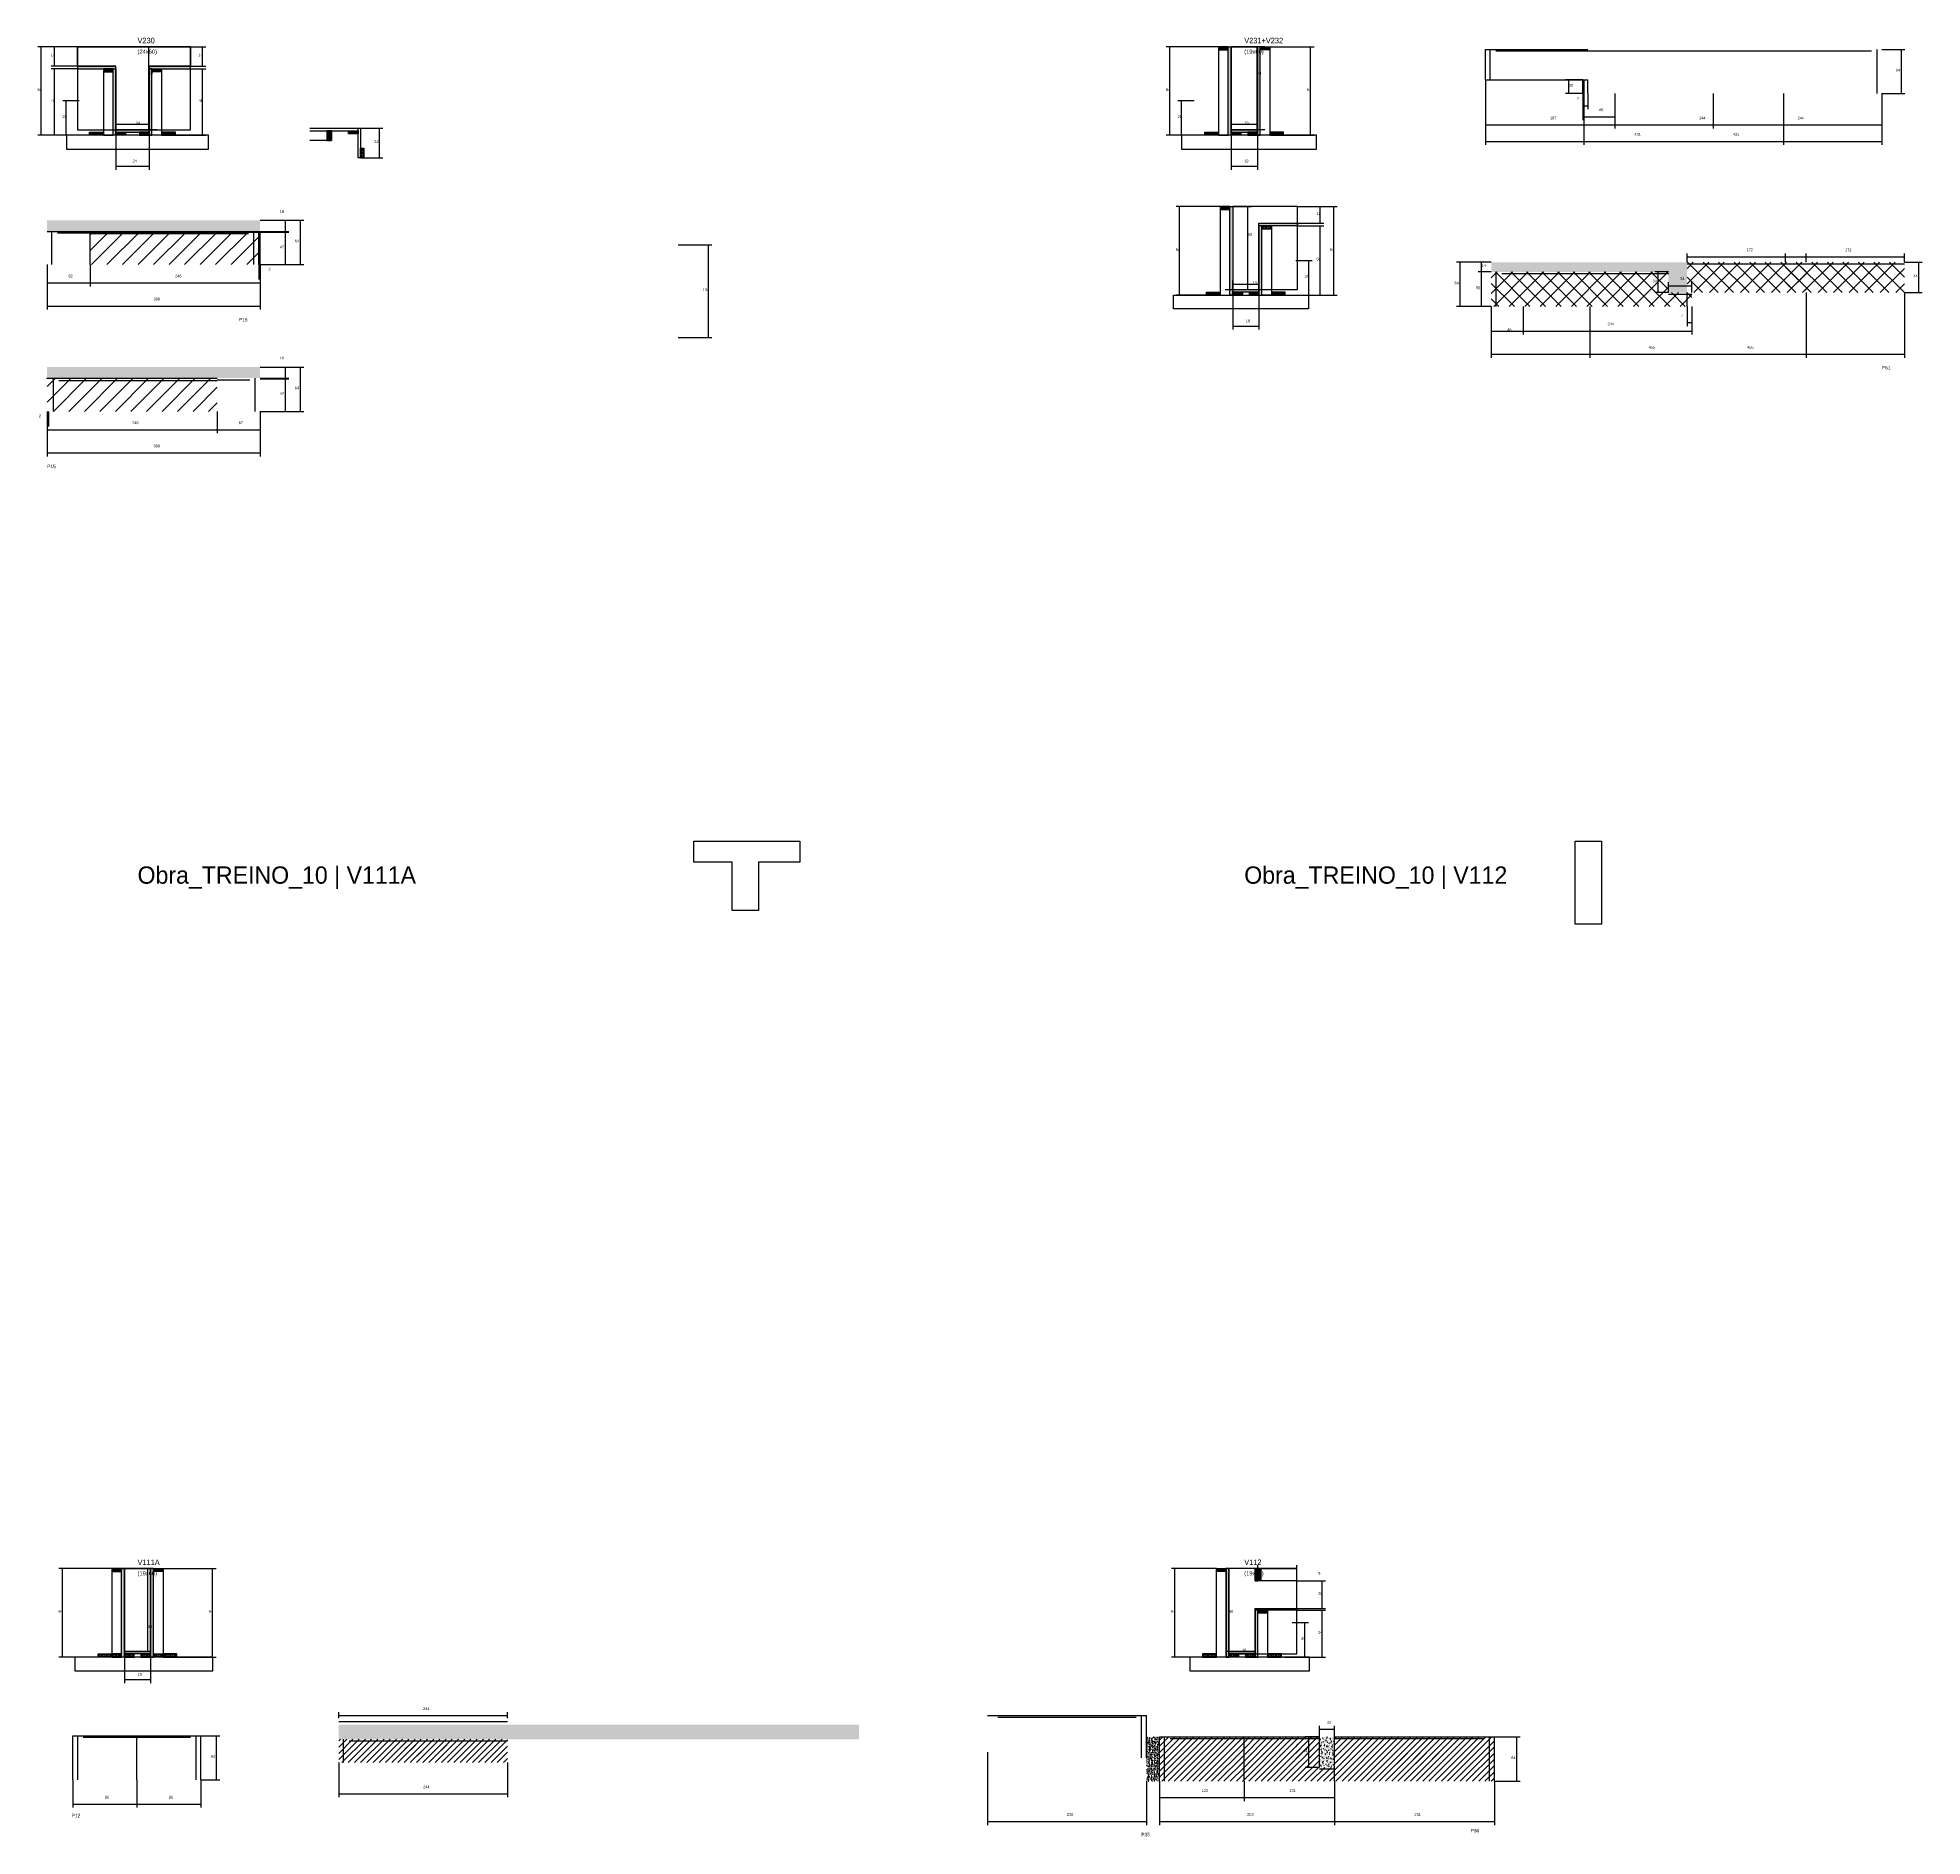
# Model space of a CAD drawing. Header units: metres. Extents: x -65046 to 21926, y -45195 to 1016.
# Drawn here: x -144 to 2580, y -20187 to -17587 of the extents above; entities that cross this region are included whole.
import ezdxf

# ---------------------------------------------------------------- set-up
doc = ezdxf.new("R2010")
doc.units = ezdxf.units.M
for name, color, linetype in [('CONCRETO', 251, 'Continuous'), ('COTA', 241, 'Continuous'), ('Hachura', 253, 'Continuous'), ('LABEL_ID', 3, 'Continuous'), ('Madeira', 126, 'Continuous'), ('NOMENCLATURA', 7, 'Continuous'), ('Painéis', 200, 'Continuous'), ('REAPROVEITAMENTO', 251, 'Continuous'), ('SARR_2.2x7', 40, 'Continuous'), ('SARR_EDITAR', 141, 'Continuous'), ('Texto Seção', 7, 'Continuous')]:
    doc.layers.add(name, color=color, linetype=linetype)

msp = doc.modelspace()

# ---------------------------------------------------------------- hatches: boundary and pattern name
at = {"layer": 'COTA'}
h = msp.add_hatch(dxfattribs=at)
h.set_pattern_fill('AR-CONC', scale=0.03)
h.paths.add_polyline_path([(177.3, -17850.9), (177.3, -17866.9), (177.3, -17866.9), (-130.7, -17866.9), (-130.7, -17866.9), (-130.7, -17850.9), (-130.7, -17850.9), (177.3, -17850.9)])
h = msp.add_hatch(dxfattribs=at)
h.set_pattern_fill('AR-CONC', scale=0.03)
h.paths.add_polyline_path([(2240.2, -17911.5), (1957.2, -17911.5), (1957.2, -17925.5), (2213.2, -17925.5), (2213.2, -17955.5), (2240.2, -17955.5)])
h = msp.add_hatch(dxfattribs=at)
h.set_pattern_fill('AR-CONC', scale=0.03)
h.paths.add_polyline_path([(-130.7, -18063.1), (-130.7, -18079.1), (-130.7, -18079.1), (177.3, -18079.1), (177.3, -18079.1), (177.3, -18063.1), (177.3, -18063.1), (-130.7, -18063.1)])
h = msp.add_hatch(dxfattribs=at)
h.set_pattern_fill('AR-CONC', scale=0.03)
h.paths.add_polyline_path([(1043, -20025.6), (291, -20025.6), (291, -20046.8), (1043, -20046.8)])
h = msp.add_hatch(dxfattribs=at)
h.set_pattern_fill('AR-CONC', scale=0.03)
h.paths.add_polyline_path([(1477.7, -20043.6), (1458.7, -20043.6), (1458.7, -20107.6), (1477.7, -20107.6)])
h = msp.add_hatch(dxfattribs=at)
h.set_pattern_fill('AR-CONC', scale=0.03)
h.paths.add_polyline_path([(1730.7, -20043.6), (1708.7, -20043.6), (1708.7, -20087.6), (1730.7, -20087.6)])
at = {"layer": 'Hachura'}
h = msp.add_hatch(dxfattribs=at)
h.set_pattern_fill('ANSI31', scale=0.5)
h.paths.add_polyline_path([(1577, -17604.4), (1577, -17600), (1577, -17600), (1563, -17600), (1563, -17600), (1563, -17604.4), (1563, -17604.4), (1577, -17604.4)])
h = msp.add_hatch(color=8, dxfattribs=at)
h.dxf.hatch_style = 1
h.paths.add_polyline_path([(1577, -17600), (1581, -17600), (1581, -17600), (1581, -17728), (1581, -17728), (1577, -17728), (1577, -17728), (1577, -17600)])
h = msp.add_hatch(color=8, dxfattribs=at)
h.dxf.hatch_style = 1
h.paths.add_polyline_path([(1623, -17600), (1619, -17600), (1619, -17600), (1619, -17728), (1619, -17728), (1623, -17728), (1623, -17728), (1623, -17600)])
h = msp.add_hatch(dxfattribs=at)
h.set_pattern_fill('ANSI31', scale=0.5)
h.paths.add_polyline_path([(1623, -17604.4), (1623, -17600), (1623, -17600), (1637, -17600), (1637, -17600), (1637, -17604.4), (1637, -17604.4), (1623, -17604.4)])
h = msp.add_hatch(color=8, dxfattribs=at)
h.dxf.hatch_style = 1
h.paths.add_polyline_path([(-31.2, -17632), (-31.2, -17628), (-31.2, -17628), (-86.8, -17628), (-86.8, -17628), (-86.8, -17632), (-86.8, -17632), (-31.2, -17632)])
h = msp.add_hatch(color=8, dxfattribs=at)
h.dxf.hatch_style = 1
h.paths.add_polyline_path([(-35.2, -17628), (-31.2, -17628), (-31.2, -17628), (-31.2, -17728), (-31.2, -17728), (-35.2, -17728), (-35.2, -17728), (-35.2, -17628)])
h = msp.add_hatch(color=8, dxfattribs=at)
h.dxf.hatch_style = 1
h.paths.add_polyline_path([(20.8, -17628), (16.8, -17628), (16.8, -17628), (16.8, -17728), (16.8, -17728), (20.8, -17728), (20.8, -17728), (20.8, -17628)])
h = msp.add_hatch(color=8, dxfattribs=at)
h.dxf.hatch_style = 1
h.paths.add_polyline_path([(76.8, -17632), (76.8, -17628), (76.8, -17628), (16.8, -17628), (16.8, -17628), (16.8, -17632), (16.8, -17632), (76.8, -17632)])
h = msp.add_hatch(dxfattribs=at)
h.set_pattern_fill('ANSI31', scale=0.5)
h.paths.add_polyline_path([(-35.2, -17636.4), (-35.2, -17632), (-35.2, -17632), (-49.2, -17632), (-49.2, -17632), (-49.2, -17636.4), (-49.2, -17636.4), (-35.2, -17636.4)])
h = msp.add_hatch(dxfattribs=at)
h.set_pattern_fill('ANSI31', scale=0.5)
h.paths.add_polyline_path([(20.8, -17636.4), (20.8, -17632), (20.8, -17632), (34.8, -17632), (34.8, -17632), (34.8, -17636.4), (34.8, -17636.4), (20.8, -17636.4)])
h = msp.add_hatch(dxfattribs=at)
h.set_pattern_fill('ANSI31', scale=0.5)
h.paths.add_polyline_path([(-69.2, -17728), (-69.2, -17723.6), (-69.2, -17723.6), (-49.2, -17723.6), (-49.2, -17723.6), (-49.2, -17728), (-49.2, -17728), (-69.2, -17728)])
h = msp.add_hatch(color=8, dxfattribs=at)
h.dxf.hatch_style = 1
h.paths.add_polyline_path([(16.8, -17723.6), (16.8, -17720), (16.8, -17720), (-31.2, -17720), (-31.2, -17720), (-31.2, -17723.6), (-31.2, -17723.6), (16.8, -17723.6)])
h = msp.add_hatch(dxfattribs=at)
h.set_pattern_fill('ANSI31', scale=0.5)
h.paths.add_polyline_path([(-31.2, -17728), (-31.2, -17723.6), (-31.2, -17723.6), (-17.2, -17723.6), (-17.2, -17723.6), (-17.2, -17728), (-17.2, -17728), (-31.2, -17728)])
h = msp.add_hatch(dxfattribs=at)
h.set_pattern_fill('ANSI31', scale=0.5)
h.paths.add_polyline_path([(16.8, -17728), (16.8, -17723.6), (16.8, -17723.6), (2.8, -17723.6), (2.8, -17723.6), (2.8, -17728), (2.8, -17728), (16.8, -17728)])
h = msp.add_hatch(dxfattribs=at)
h.set_pattern_fill('ANSI31', scale=0.5)
h.paths.add_polyline_path([(54.8, -17728), (54.8, -17723.6), (54.8, -17723.6), (34.8, -17723.6), (34.8, -17723.6), (34.8, -17728), (34.8, -17728), (54.8, -17728)])
h = msp.add_hatch(dxfattribs=at)
h.set_pattern_fill('ANSI31', scale=0.5)
h.paths.add_polyline_path([(280.6, -17721.3), (273.6, -17721.3), (273.6, -17735.3), (280.6, -17735.3)])
h = msp.add_hatch(dxfattribs=at)
h.set_pattern_fill('ANSI31', scale=0.5)
h.paths.add_polyline_path([(305, -17721.3), (305, -17725.7), (305, -17725.7), (319, -17725.7), (319, -17725.7), (319, -17721.3), (319, -17721.3), (305, -17721.3)])
h = msp.add_hatch(dxfattribs=at)
h.set_pattern_fill('ANSI31', scale=0.5)
h.paths.add_polyline_path([(1543, -17728), (1543, -17723.6), (1543, -17723.6), (1563, -17723.6), (1563, -17723.6), (1563, -17728), (1563, -17728), (1543, -17728)])
h = msp.add_hatch(color=8, dxfattribs=at)
h.dxf.hatch_style = 1
h.paths.add_polyline_path([(1619, -17723.6), (1619, -17720), (1619, -17720), (1581, -17720), (1581, -17720), (1581, -17723.6), (1581, -17723.6), (1619, -17723.6)])
h = msp.add_hatch(dxfattribs=at)
h.set_pattern_fill('ANSI31', scale=0.5)
h.paths.add_polyline_path([(1581, -17728), (1581, -17723.6), (1581, -17723.6), (1595, -17723.6), (1595, -17723.6), (1595, -17728), (1595, -17728), (1581, -17728)])
h = msp.add_hatch(dxfattribs=at)
h.set_pattern_fill('ANSI31', scale=0.5)
h.paths.add_polyline_path([(1619, -17728), (1619, -17723.6), (1619, -17723.6), (1605, -17723.6), (1605, -17723.6), (1605, -17728), (1605, -17728), (1619, -17728)])
h = msp.add_hatch(dxfattribs=at)
h.set_pattern_fill('ANSI31', scale=0.5)
h.paths.add_polyline_path([(1657, -17728), (1657, -17723.6), (1657, -17723.6), (1637, -17723.6), (1637, -17723.6), (1637, -17728), (1637, -17728), (1657, -17728)])
h = msp.add_hatch(dxfattribs=at)
h.set_pattern_fill('ANSI31', scale=0.5)
h.paths.add_polyline_path([(322.6, -17760.7), (327, -17760.7), (327, -17760.7), (327, -17746.7), (327, -17746.7), (322.6, -17746.7), (322.6, -17746.7), (322.6, -17760.7)])
h = msp.add_hatch(dxfattribs=at)
h.set_pattern_fill('ANSI31', scale=0.5)
h.paths.add_polyline_path([(1579.3, -17835.5), (1579.3, -17831.1), (1579.3, -17831.1), (1565.3, -17831.1), (1565.3, -17831.1), (1565.3, -17835.5), (1565.3, -17835.5), (1579.3, -17835.5)])
h = msp.add_hatch(color=8, dxfattribs=at)
h.dxf.hatch_style = 1
h.paths.add_polyline_path([(1579.3, -17831.1), (1583.3, -17831.1), (1583.3, -17831.1), (1583.3, -17959.1), (1583.3, -17959.1), (1579.3, -17959.1), (1579.3, -17959.1), (1579.3, -17831.1)])
h = msp.add_hatch(color=8, dxfattribs=at)
h.dxf.hatch_style = 1
h.paths.add_polyline_path([(1621.3, -17859.1), (1621.3, -17855.1), (1621.3, -17855.1), (1676.9, -17855.1), (1676.9, -17855.1), (1676.9, -17859.1), (1676.9, -17859.1), (1621.3, -17859.1)])
h = msp.add_hatch(color=8, dxfattribs=at)
h.dxf.hatch_style = 1
h.paths.add_polyline_path([(1625.3, -17859.1), (1621.3, -17859.1), (1621.3, -17859.1), (1621.3, -17959.1), (1621.3, -17959.1), (1625.3, -17959.1), (1625.3, -17959.1), (1625.3, -17859.1)])
h = msp.add_hatch(dxfattribs=at)
h.set_pattern_fill('ANSI31', scale=0.5)
h.paths.add_polyline_path([(1625.3, -17863.5), (1625.3, -17859.1), (1625.3, -17859.1), (1639.3, -17859.1), (1639.3, -17859.1), (1639.3, -17863.5), (1639.3, -17863.5), (1625.3, -17863.5)])
h = msp.add_hatch(dxfattribs=at)
h.set_pattern_fill('ANSI31', scale=0.5)
h.paths.add_polyline_path([(1545.3, -17959.1), (1545.3, -17954.7), (1545.3, -17954.7), (1565.3, -17954.7), (1565.3, -17954.7), (1565.3, -17959.1), (1565.3, -17959.1), (1545.3, -17959.1)])
h = msp.add_hatch(color=8, dxfattribs=at)
h.dxf.hatch_style = 1
h.paths.add_polyline_path([(1583.3, -17954.7), (1583.3, -17951.1), (1583.3, -17951.1), (1621.3, -17951.1), (1621.3, -17951.1), (1621.3, -17954.7), (1621.3, -17954.7), (1583.3, -17954.7)])
h = msp.add_hatch(dxfattribs=at)
h.set_pattern_fill('ANSI31', scale=0.5)
h.paths.add_polyline_path([(1583.3, -17959.1), (1583.3, -17954.7), (1583.3, -17954.7), (1597.3, -17954.7), (1597.3, -17954.7), (1597.3, -17959.1), (1597.3, -17959.1), (1583.3, -17959.1)])
h = msp.add_hatch(dxfattribs=at)
h.set_pattern_fill('ANSI31', scale=0.5)
h.paths.add_polyline_path([(1621.3, -17959.1), (1621.3, -17954.7), (1621.3, -17954.7), (1607.3, -17954.7), (1607.3, -17954.7), (1607.3, -17959.1), (1607.3, -17959.1), (1621.3, -17959.1)])
h = msp.add_hatch(dxfattribs=at)
h.set_pattern_fill('ANSI31', scale=0.5)
h.paths.add_polyline_path([(1659.3, -17959.1), (1659.3, -17954.7), (1659.3, -17954.7), (1639.3, -17954.7), (1639.3, -17954.7), (1639.3, -17959.1), (1639.3, -17959.1), (1659.3, -17959.1)])
h = msp.add_hatch(dxfattribs=at)
h.set_pattern_fill('ANSI31', scale=0.5)
h.paths.add_polyline_path([(-23, -19804.4), (-23, -19800), (-23, -19800), (-37, -19800), (-37, -19800), (-37, -19804.4), (-37, -19804.4), (-23, -19804.4)])
h = msp.add_hatch(color=8, dxfattribs=at)
h.dxf.hatch_style = 1
h.paths.add_polyline_path([(-23, -19800), (-19, -19800), (-19, -19800), (-19, -19928), (-19, -19928), (-23, -19928), (-23, -19928), (-23, -19800)])
h = msp.add_hatch(color=8, dxfattribs=at)
h.dxf.hatch_style = 1
h.paths.add_polyline_path([(23, -19800), (19, -19800), (19, -19800), (19, -19928), (19, -19928), (23, -19928), (23, -19928), (23, -19800)])
h = msp.add_hatch(dxfattribs=at)
h.set_pattern_fill('ANSI31', scale=0.5)
h.paths.add_polyline_path([(23, -19804.4), (23, -19800), (23, -19800), (37, -19800), (37, -19800), (37, -19804.4), (37, -19804.4), (23, -19804.4)])
h = msp.add_hatch(dxfattribs=at)
h.set_pattern_fill('ANSI31', scale=0.5)
h.paths.add_polyline_path([(1559.8, -19804.4), (1559.8, -19800), (1559.8, -19800), (1573.8, -19800), (1573.8, -19800), (1573.8, -19804.4), (1573.8, -19804.4), (1559.8, -19804.4)])
h = msp.add_hatch(color=8, dxfattribs=at)
h.dxf.hatch_style = 1
h.paths.add_polyline_path([(1577.8, -19800), (1573.8, -19800), (1573.8, -19800), (1573.8, -19928), (1573.8, -19928), (1577.8, -19928), (1577.8, -19928), (1577.8, -19800)])
h = msp.add_hatch(color=8, dxfattribs=at)
h.dxf.hatch_style = 1
h.paths.add_polyline_path([(1619.8, -19800), (1615.8, -19800), (1615.8, -19800), (1615.8, -19818), (1615.8, -19818), (1619.8, -19818), (1619.8, -19818), (1619.8, -19800)])
h = msp.add_hatch(dxfattribs=at)
h.set_pattern_fill('ANSI31', scale=0.5)
h.paths.add_polyline_path([(1619.8, -19800), (1624.2, -19800), (1624.2, -19800), (1624.2, -19818), (1624.2, -19818), (1619.8, -19818), (1619.8, -19818), (1619.8, -19800)])
h = msp.add_hatch(color=8, dxfattribs=at)
h.dxf.hatch_style = 1
h.paths.add_polyline_path([(1615.8, -19860.4), (1615.8, -19858), (1615.8, -19858), (1675.8, -19858), (1675.8, -19858), (1675.8, -19860.4), (1675.8, -19860.4), (1615.8, -19860.4)])
h = msp.add_hatch(color=8, dxfattribs=at)
h.dxf.hatch_style = 1
h.paths.add_polyline_path([(1619.8, -19860.4), (1615.8, -19860.4), (1615.8, -19860.4), (1615.8, -19928), (1615.8, -19928), (1619.8, -19928), (1619.8, -19928), (1619.8, -19860.4)])
h = msp.add_hatch(dxfattribs=at)
h.set_pattern_fill('ANSI31', scale=0.5)
h.paths.add_polyline_path([(1619.8, -19864.8), (1619.8, -19860.4), (1619.8, -19860.4), (1633.8, -19860.4), (1633.8, -19860.4), (1633.8, -19864.8), (1633.8, -19864.8), (1619.8, -19864.8)])
h = msp.add_hatch(dxfattribs=at)
h.set_pattern_fill('ANSI31', scale=0.5)
h.paths.add_polyline_path([(-57, -19928), (-57, -19923.6), (-57, -19923.6), (-37, -19923.6), (-37, -19923.6), (-37, -19928), (-37, -19928), (-57, -19928)])
h = msp.add_hatch(dxfattribs=at)
h.set_pattern_fill('ANSI31', scale=0.5)
h.paths.add_polyline_path([(-23, -19928), (-23, -19923.6), (-23, -19923.6), (-37, -19923.6), (-37, -19923.6), (-37, -19928), (-37, -19928), (-23, -19928)])
h = msp.add_hatch(color=8, dxfattribs=at)
h.dxf.hatch_style = 1
h.paths.add_polyline_path([(-19, -19923.6), (-19, -19920), (-19, -19920), (19, -19920), (19, -19920), (19, -19923.6), (19, -19923.6), (-19, -19923.6)])
h = msp.add_hatch(dxfattribs=at)
h.set_pattern_fill('ANSI31', scale=0.5)
h.paths.add_polyline_path([(-5, -19928), (-5, -19923.6), (-5, -19923.6), (-19, -19923.6), (-19, -19923.6), (-19, -19928), (-19, -19928), (-5, -19928)])
h = msp.add_hatch(dxfattribs=at)
h.set_pattern_fill('ANSI31', scale=0.5)
h.paths.add_polyline_path([(19, -19928), (19, -19923.6), (19, -19923.6), (5, -19923.6), (5, -19923.6), (5, -19928), (5, -19928), (19, -19928)])
h = msp.add_hatch(dxfattribs=at)
h.set_pattern_fill('ANSI31', scale=0.5)
h.paths.add_polyline_path([(23, -19928), (23, -19923.6), (23, -19923.6), (37, -19923.6), (37, -19923.6), (37, -19928), (37, -19928), (23, -19928)])
h = msp.add_hatch(dxfattribs=at)
h.set_pattern_fill('ANSI31', scale=0.5)
h.paths.add_polyline_path([(57, -19928), (57, -19923.6), (57, -19923.6), (37, -19923.6), (37, -19923.6), (37, -19928), (37, -19928), (57, -19928)])
h = msp.add_hatch(dxfattribs=at)
h.set_pattern_fill('ANSI31', scale=0.5)
h.paths.add_polyline_path([(1559.8, -19928), (1559.8, -19923.6), (1559.8, -19923.6), (1539.8, -19923.6), (1539.8, -19923.6), (1539.8, -19928), (1539.8, -19928), (1559.8, -19928)])
h = msp.add_hatch(color=8, dxfattribs=at)
h.dxf.hatch_style = 1
h.paths.add_polyline_path([(1577.8, -19923.6), (1577.8, -19920), (1577.8, -19920), (1615.8, -19920), (1615.8, -19920), (1615.8, -19923.6), (1615.8, -19923.6), (1577.8, -19923.6)])
h = msp.add_hatch(dxfattribs=at)
h.set_pattern_fill('ANSI31', scale=0.5)
h.paths.add_polyline_path([(1577.8, -19928), (1577.8, -19923.6), (1577.8, -19923.6), (1591.8, -19923.6), (1591.8, -19923.6), (1591.8, -19928), (1591.8, -19928), (1577.8, -19928)])
h = msp.add_hatch(dxfattribs=at)
h.set_pattern_fill('ANSI31', scale=0.5)
h.paths.add_polyline_path([(1615.8, -19928), (1615.8, -19923.6), (1615.8, -19923.6), (1601.8, -19923.6), (1601.8, -19923.6), (1601.8, -19928), (1601.8, -19928), (1615.8, -19928)])
h = msp.add_hatch(dxfattribs=at)
h.set_pattern_fill('ANSI31', scale=0.5)
h.paths.add_polyline_path([(1653.8, -19928), (1653.8, -19923.6), (1653.8, -19923.6), (1633.8, -19923.6), (1633.8, -19923.6), (1633.8, -19928), (1633.8, -19928), (1653.8, -19928)])
h = msp.add_hatch(dxfattribs=at)
h.set_pattern_fill('ANSI31', scale=2)
h.paths.add_polyline_path([(535, -20046.8), (291, -20046.8), (291, -20080.6), (535, -20080.6)])
h = msp.add_hatch(dxfattribs=at)
h.set_pattern_fill('ANSI31', scale=2)
h.paths.add_polyline_path([(1599.7, -20043.6), (1477.7, -20043.6), (1477.7, -20107.6), (1599.7, -20107.6)])
h = msp.add_hatch(dxfattribs=at)
h.set_pattern_fill('ANSI31', scale=2)
h.paths.add_polyline_path([(1708.7, -20043.6), (1599.7, -20043.6), (1599.7, -20107.6), (1730.7, -20107.6), (1730.7, -20087.6), (1708.7, -20087.6)])
h = msp.add_hatch(dxfattribs=at)
h.set_pattern_fill('ANSI31', scale=2)
h.paths.add_polyline_path([(1961.7, -20043.6), (1730.7, -20043.6), (1730.7, -20107.6), (1961.7, -20107.6)])
h = msp.add_hatch(dxfattribs=at)
h.set_pattern_fill('ANSI31', scale=2)
h.paths.add_polyline_path([(383.4, -20070.9), (451, -20070.9), (451, -20070.9), (456.5, -20054.9), (456.5, -20054.9), (388.9, -20054.9), (388.9, -20054.9), (383.4, -20070.9)])
h = msp.add_hatch(dxfattribs=at)
h.set_pattern_fill('ANSI31', scale=2)
h.paths.add_polyline_path([(1695, -20076.4), (1695, -20054.2), (1695, -20054.2), (1674.4, -20054.2), (1674.4, -20054.2), (1674.4, -20076.4), (1674.4, -20076.4), (1695, -20076.4)])
h = msp.add_hatch(dxfattribs=at)
h.set_pattern_fill('ANSI31', scale=2)
h.paths.add_polyline_path([(1815.8, -20082.4), (1883.4, -20082.4), (1883.4, -20082.4), (1888.9, -20066.4), (1888.9, -20066.4), (1821.3, -20066.4), (1821.3, -20066.4), (1815.8, -20082.4)])
at = {"layer": 'REAPROVEITAMENTO'}
h = msp.add_hatch(dxfattribs=at)
h.set_pattern_fill('ANSI31', scale=5)
h.paths.add_polyline_path([(177.3, -17914.9), (177.3, -17867.9), (177.3, -17867.9), (-68.7, -17867.9), (-68.7, -17867.9), (-68.7, -17914.9), (-68.7, -17914.9), (177.3, -17914.9)])
h = msp.add_hatch(dxfattribs=at)
h.set_pattern_fill('ANSI37', scale=5)
h.paths.add_polyline_path([(2247.2, -17955.5), (2213.2, -17955.5), (2213.2, -17955.5), (2213.2, -17925.5), (2213.2, -17925.5), (1957.2, -17925.5), (1957.2, -17925.5), (1957.2, -17975.5), (1957.2, -17975.5), (2247.2, -17975.5), (2247.2, -17975.5), (2247.2, -17955.5)])
h = msp.add_hatch(dxfattribs=at)
h.set_pattern_fill('ANSI37', scale=5)
h.paths.add_polyline_path([(2412.2, -17911.5), (2240.2, -17911.5), (2240.2, -17911.5), (2240.2, -17955.5), (2240.2, -17955.5), (2412.2, -17955.5), (2412.2, -17955.5), (2412.2, -17911.5)])
h = msp.add_hatch(dxfattribs=at)
h.set_pattern_fill('ANSI37', scale=5)
h.paths.add_polyline_path([(2554.6, -17911.5), (2382.6, -17911.5), (2382.6, -17911.5), (2382.6, -17955.5), (2382.6, -17955.5), (2554.6, -17955.5), (2554.6, -17955.5), (2554.6, -17911.5)])
h = msp.add_hatch(dxfattribs=at)
h.set_pattern_fill('ANSI31', scale=5)
h.paths.add_polyline_path([(115.3, -18127.1), (115.3, -18080.1), (115.3, -18080.1), (-130.7, -18080.1), (-130.7, -18080.1), (-130.7, -18127.1), (-130.7, -18127.1), (115.3, -18127.1)])

# ---------------------------------------------------------------- linework, layer by layer
at = {"layer": 'CONCRETO'}
for points in [[(-86.8, -17628), (-86.8, -17600), (76.8, -17600), (76.8, -17628), (16.8, -17628), (16.8, -17720), (-31.2, -17720), (-31.2, -17628)], [(-86.8, -17720), (76.8, -17720), (76.8, -17600), (-86.8, -17600)], [(1581, -17600), (1581, -17600), (1619, -17600), (1619, -17628), (1619, -17628), (1619, -17720), (1581, -17720), (1581, -17600)], [(1581, -17720), (1619, -17720), (1619, -17600), (1581, -17600)], [(1676.9, -17855.1), (1676.9, -17831.1), (1583.3, -17831.1), (1583.3, -17859.1), (1583.3, -17859.1), (1583.3, -17951.1), (1621.3, -17951.1), (1621.3, -17855.1)], [(1583.3, -17951.1), (1676.9, -17951.1), (1676.9, -17831.1), (1583.3, -17831.1)], [(804.1, -18778.6), (804.1, -18748.6), (957.7, -18748.6), (957.7, -18778.6), (897.7, -18778.6), (897.7, -18848.6), (859.7, -18848.6), (859.7, -18778.6)], [(2078.4, -18748.6), (2078.4, -18748.6), (2116.4, -18748.6), (2116.4, -18776.6), (2116.4, -18776.6), (2116.4, -18868.6), (2078.4, -18868.6), (2078.4, -18748.6)], [(-19, -19800), (-19, -19800), (-19, -19800), (-19, -19800), (19, -19800), (19, -19800), (19, -19800), (19, -19920), (-19, -19920), (-19, -19800)], [(-19, -19920), (19, -19920), (19, -19800), (-19, -19800)], [(1615.8, -19858), (1675.8, -19858), (1675.8, -19818), (1615.8, -19818), (1615.8, -19800), (1577.8, -19800), (1577.8, -19923.6), (1577.8, -19923.6), (1577.8, -19920), (1615.8, -19920)], [(1577.8, -19923.6), (1675.8, -19923.6), (1675.8, -19800), (1577.8, -19800)]]:
    msp.add_lwpolyline(points, close=True, dxfattribs=at)
at = {"layer": 'COTA'}
for p, q in [((-86.8, -17600), (-144.1, -17600)), ((-139.1, -17728), (-139.1, -17600)), ((-86.8, -17600), (-124.8, -17600)), ((-119.8, -17628), (-119.8, -17600)), ((27.8, -17600), (11.3, -17600)), ((16.3, -17720), (16.3, -17600)), ((76.8, -17600), (98.7, -17600)), ((93.7, -17628), (93.7, -17600)), ((1563, -17600), (1487.3, -17600)), ((1492.3, -17728), (1492.3, -17600)), ((1630, -17600), (1613.5, -17600)), ((1618.5, -17720), (1618.5, -17600)), ((1637, -17600), (1700.9, -17600)), ((1695.9, -17728), (1695.9, -17600)), ((-86.8, -17628), (-124.8, -17628)), ((76.8, -17628), (98.7, -17628)), ((-86.8, -17632), (-124.8, -17632)), ((-119.8, -17728), (-119.8, -17632)), ((76.8, -17632), (98.7, -17632)), ((93.7, -17728), (93.7, -17632)), ((1948.6, -17647.8), (1948.6, -17741.9)), ((1948.6, -17647.8), (1948.6, -17718.1)), ((2091, -17647.8), (2091, -17741.9)), ((-84.5, -17678), (-108, -17678)), ((-103, -17728), (-103, -17678)), ((1527.7, -17678), (1504.1, -17678)), ((1509.1, -17728), (1509.1, -17678)), ((2089.6, -17667.8), (2089.6, -17690.2)), ((2096.6, -17667.8), (2096.6, -17690.2)), ((2135.6, -17667.8), (2135.6, -17718.1)), ((2135.6, -17667.8), (2135.6, -17718.1)), ((2278, -17667.8), (2278, -17718.1)), ((2379.6, -17667.8), (2379.6, -17718.1)), ((2379.6, -17667.8), (2379.6, -17741.9)), ((2522, -17667.8), (2522, -17718.1)), ((2522, -17667.8), (2522, -17741.9)), ((-31.2, -17728), (-31.2, -17707)), ((16.8, -17728), (16.8, -17707)), ((1581, -17728), (1581, -17707)), ((1619, -17728), (1619, -17707)), ((2089.6, -17685.2), (2096.6, -17685.2)), ((-64.8, -17728), (-144.1, -17728)), ((-64.8, -17728), (-124.8, -17728)), ((-84.5, -17728), (-108, -17728)), ((-31.2, -17712), (16.8, -17712)), ((-31.2, -17728), (-31.2, -17777.7)), ((27.8, -17720), (11.3, -17720)), ((16.8, -17728), (16.8, -17777.7)), ((50.4, -17728), (98.7, -17728)), ((322.6, -17717.7), (354.8, -17717.7)), ((349.8, -17760.7), (349.8, -17717.7)), ((1547.4, -17728), (1487.3, -17728)), ((1527.7, -17728), (1504.1, -17728)), ((1581, -17712), (1619, -17712)), ((1581, -17728), (1581, -17777.7)), ((1630, -17720), (1613.5, -17720)), ((1619, -17728), (1619, -17777.7)), ((1652.6, -17728), (1700.9, -17728)), ((1948.6, -17713.1), (2135.6, -17713.1)), ((1948.6, -17736.9), (2379.6, -17736.9)), ((2091, -17736.9), (2522, -17736.9)), ((2135.6, -17713.1), (2379.6, -17713.1)), ((2278, -17713.1), (2522, -17713.1)), ((322.6, -17760.7), (354.8, -17760.7)), ((-31.2, -17772.7), (16.8, -17772.7)), ((1581, -17772.7), (1619, -17772.7)), ((1565.3, -17831.1), (1501.4, -17831.1)), ((1506.4, -17959.1), (1506.4, -17831.1)), ((1572.3, -17831.1), (1610.3, -17831.1)), ((1605.3, -17951.1), (1605.3, -17831.1)), ((1676.9, -17831.1), (1734.3, -17831.1)), ((1676.9, -17831.1), (1715, -17831.1)), ((1710, -17855.1), (1710, -17831.1)), ((1729.3, -17959.1), (1729.3, -17831.1)), ((177.3, -17850.9), (218.8, -17850.9)), ((177.3, -17850.9), (240.4, -17850.9)), ((177.3, -17866.9), (218.8, -17866.9)), ((177.3, -17867.9), (218.8, -17867.9)), ((213.8, -17866.9), (213.8, -17850.9)), ((213.8, -17914.9), (213.8, -17867.9)), ((235.4, -17914.9), (235.4, -17850.9)), ((1676.9, -17855.1), (1715, -17855.1)), ((1676.9, -17859.1), (1715, -17859.1)), ((1710, -17959.1), (1710, -17859.1)), ((781.4, -17886.3), (830.5, -17886.3)), ((825.5, -18020.3), (825.5, -17886.3)), ((2240.2, -17911.5), (2240.2, -17898.7)), ((2382.6, -17911.5), (2382.6, -17898.7)), ((2412.2, -17911.5), (2412.2, -17898.7)), ((2554.6, -17911.5), (2554.6, -17898.7)), ((-130.7, -17914.9), (-130.7, -17946.5)), ((-130.7, -17914.9), (-130.7, -17980)), ((-68.7, -17914.9), (-68.7, -17946.5)), ((-68.7, -17914.9), (-68.7, -17946.5)), ((175.3, -17914.9), (175.3, -17936.6)), ((177.3, -17914.9), (177.3, -17946.5)), ((177.3, -17914.9), (177.3, -17980)), ((177.3, -17914.9), (177.3, -17936.6)), ((177.3, -17914.9), (218.8, -17914.9)), ((177.3, -17914.9), (240.4, -17914.9)), ((1674.6, -17909.1), (1698.2, -17909.1)), ((1693.2, -17959.1), (1693.2, -17909.1)), ((2213.2, -17925.5), (2193.5, -17925.5)), ((2198.5, -17955.5), (2198.5, -17925.5)), ((2240.2, -17903.7), (2412.2, -17903.7)), ((2382.6, -17903.7), (2554.6, -17903.7)), ((2554.6, -17911.5), (2580.3, -17911.5)), ((2575.3, -17955.5), (2575.3, -17911.5)), ((-130.7, -17941.5), (-68.7, -17941.5)), ((-68.7, -17941.5), (177.3, -17941.5)), ((175.3, -17931.6), (177.3, -17931.6)), ((1572.3, -17951.1), (1610.3, -17951.1)), ((1583.3, -17959.1), (1583.3, -17938.1)), ((1583.3, -17943.1), (1621.3, -17943.1)), ((1621.3, -17959.1), (1621.3, -17938.1)), ((-130.7, -17975), (177.3, -17975)), ((1549.7, -17959.1), (1501.4, -17959.1)), ((1583.3, -17959.1), (1583.3, -18008.8)), ((1621.3, -17959.1), (1621.3, -18008.8)), ((1654.9, -17959.1), (1734.3, -17959.1)), ((1654.9, -17959.1), (1715, -17959.1)), ((1674.6, -17959.1), (1698.2, -17959.1)), ((1957.2, -17975.5), (1957.2, -18016)), ((1957.2, -17975.5), (1957.2, -18049.6)), ((2003.2, -17975.5), (2003.2, -18016)), ((2003.2, -17975.5), (2003.2, -18016)), ((2099.6, -17975.5), (2099.6, -18049.6)), ((2213.2, -17955.5), (2193.5, -17955.5)), ((2240.2, -17975.5), (2240.2, -18003.7)), ((2247.2, -17975.5), (2247.2, -18016)), ((2247.2, -17975.5), (2247.2, -18003.7)), ((2412.2, -17955.5), (2412.2, -18049.6)), ((2554.6, -17955.5), (2554.6, -18049.6)), ((2554.6, -17955.5), (2580.3, -17955.5)), ((1583.3, -18003.8), (1621.3, -18003.8)), ((2240.2, -17998.7), (2247.2, -17998.7)), ((781.4, -18020.3), (830.5, -18020.3)), ((1957.2, -18011), (2003.2, -18011)), ((2003.2, -18011), (2247.2, -18011)), ((177.3, -18063.1), (218.8, -18063.1)), ((177.3, -18063.1), (240.4, -18063.1)), ((213.8, -18079.1), (213.8, -18063.1)), ((235.4, -18127.1), (235.4, -18063.1)), ((1957.2, -18044.6), (2412.2, -18044.6)), ((2099.6, -18044.6), (2554.6, -18044.6)), ((177.3, -18079.1), (218.8, -18079.1)), ((177.3, -18080.1), (218.8, -18080.1)), ((213.8, -18127.1), (213.8, -18080.1)), ((-130.7, -18127.1), (-130.7, -18158.7)), ((-130.7, -18127.1), (-130.7, -18192.2)), ((-130.7, -18127.1), (-130.7, -18148.8)), ((-130.7, -18143.8), (-128.7, -18143.8)), ((-128.7, -18127.1), (-128.7, -18148.8)), ((115.3, -18127.1), (115.3, -18158.7)), ((115.3, -18127.1), (115.3, -18158.7)), ((177.3, -18127.1), (177.3, -18158.7)), ((177.3, -18127.1), (177.3, -18192.2)), ((177.3, -18127.1), (218.8, -18127.1)), ((177.3, -18127.1), (240.4, -18127.1)), ((-130.7, -18153.7), (115.3, -18153.7)), ((115.3, -18153.7), (177.3, -18153.7)), ((-130.7, -18187.2), (177.3, -18187.2)), ((-19, -19800), (-113.7, -19800)), ((-108.7, -19928), (-108.7, -19800)), ((19, -19800), (10, -19800)), ((15, -19920), (15, -19800)), ((37, -19800), (113.5, -19800)), ((108.5, -19928), (108.5, -19800)), ((1559.8, -19800), (1494.8, -19800)), ((1499.8, -19928), (1499.8, -19800)), ((1615.8, -19800), (1572.8, -19800)), ((1577.8, -19920), (1577.8, -19800)), ((1619.8, -19800), (1619.8, -19795)), ((1619.8, -19800), (1675.8, -19800)), ((1675.8, -19818), (1675.8, -19795)), ((1675.8, -19818), (1717.5, -19818)), ((1712.5, -19858), (1712.5, -19818)), ((1675.8, -19858), (1717.5, -19858)), ((1675.8, -19860.4), (1717.5, -19860.4)), ((1712.5, -19928), (1712.5, -19860.4)), ((1669.1, -19878), (1692.7, -19878)), ((1687.7, -19928), (1687.7, -19878)), ((1577.8, -19928), (1577.8, -19915)), ((1615.8, -19928), (1615.8, -19915)), ((-57, -19928), (-113.7, -19928)), ((-19, -19923.6), (-19, -19965.6)), ((19, -19920), (10, -19920)), ((19, -19923.6), (19, -19965.6)), ((57, -19928), (113.5, -19928)), ((1559.8, -19928), (1494.8, -19928)), ((1615.8, -19920), (1572.8, -19920)), ((1577.8, -19920), (1615.8, -19920)), ((1658.2, -19928), (1717.5, -19928)), ((1669.1, -19928), (1692.7, -19928)), ((-19, -19960.6), (19, -19960.6)), ((291, -20016.6), (291, -20007.6)), ((291, -20012.6), (535, -20012.6)), ((535, -20016.6), (535, -20007.6)), ((91.6, -20041.7), (119.2, -20041.7)), ((114.2, -20105.7), (114.2, -20041.7)), ((1708.7, -20043.6), (1688.2, -20043.6)), ((1693.2, -20087.6), (1693.2, -20043.6)), ((1708.7, -20043.6), (1708.7, -20027.5)), ((1708.7, -20032.5), (1730.7, -20032.5)), ((1730.7, -20043.6), (1730.7, -20027.5)), ((1961.7, -20043.6), (1999.1, -20043.6)), ((1994.1, -20107.6), (1994.1, -20043.6)), ((1228.7, -20065.6), (1228.7, -20170.9)), ((-93.4, -20105.7), (-93.4, -20145.7)), ((-0.9, -20105.7), (-0.9, -20145.7)), ((91.6, -20105.7), (119.2, -20105.7)), ((291, -20080.6), (291, -20130.8)), ((535, -20080.6), (535, -20130.8)), ((1458.7, -20107.6), (1458.7, -20170.9)), ((1477.7, -20107.6), (1477.7, -20170.9)), ((1477.7, -20107.6), (1477.7, -20136.2)), ((1599.7, -20107.6), (1599.7, -20136.2)), ((1599.7, -20107.6), (1599.7, -20136.2)), ((1708.7, -20087.6), (1688.2, -20087.6)), ((1730.7, -20107.6), (1730.7, -20170.9)), ((1730.7, -20107.6), (1730.7, -20170.9)), ((1730.7, -20107.6), (1730.7, -20136.2)), ((1961.7, -20107.6), (1961.7, -20170.9)), ((1961.7, -20107.6), (1999.1, -20107.6)), ((291, -20125.8), (535, -20125.8)), ((1477.7, -20131.2), (1599.7, -20131.2)), ((1599.7, -20131.2), (1730.7, -20131.2)), ((-93.4, -20140.7), (-0.9, -20140.7)), ((1228.7, -20165.9), (1458.7, -20165.9)), ((1477.7, -20165.9), (1730.7, -20165.9)), ((1730.7, -20165.9), (1961.7, -20165.9))]:
    msp.add_line(p, q, dxfattribs=at)
at = {"layer": 'Madeira'}
for points in [[(1577, -17604.4), (1577, -17600), (1563, -17600), (1563, -17604.4)], [(1577, -17600), (1563, -17600), (1563, -17728), (1577, -17728)], [(1623, -17604.4), (1623, -17600), (1637, -17600), (1637, -17604.4)], [(1623, -17600), (1637, -17600), (1637, -17728), (1623, -17728)], [(-35.2, -17636.4), (-35.2, -17632), (-49.2, -17632), (-49.2, -17636.4)], [(-35.2, -17632), (-49.2, -17632), (-49.2, -17728), (-35.2, -17728)], [(20.8, -17636.4), (20.8, -17632), (34.8, -17632), (34.8, -17636.4)], [(20.8, -17632), (34.8, -17632), (34.8, -17728), (20.8, -17728)], [(-102.6, -17748), (102.6, -17748), (102.6, -17728), (-102.6, -17728)], [(-69.2, -17728), (-69.2, -17723.6), (-49.2, -17723.6), (-49.2, -17728)], [(-31.2, -17728), (-31.2, -17723.6), (-17.2, -17723.6), (-17.2, -17728)], [(16.8, -17728), (16.8, -17723.6), (2.8, -17723.6), (2.8, -17728)], [(54.8, -17728), (54.8, -17723.6), (34.8, -17723.6), (34.8, -17728)], [(280.6, -17735.3), (280.6, -17721.3), (273.6, -17721.3), (273.6, -17735.3)], [(305, -17721.3), (319, -17721.3), (319, -17725.7), (305, -17725.7)], [(1509.5, -17748), (1704.7, -17748), (1704.7, -17728), (1509.5, -17728)], [(1543, -17728), (1543, -17723.6), (1563, -17723.6), (1563, -17728)], [(1581, -17728), (1581, -17723.6), (1595, -17723.6), (1595, -17728)], [(1619, -17728), (1619, -17723.6), (1605, -17723.6), (1605, -17728)], [(1657, -17728), (1657, -17723.6), (1637, -17723.6), (1637, -17728)], [(322.6, -17760.7), (322.6, -17746.7), (327, -17746.7), (327, -17760.7)], [(1579.3, -17835.5), (1579.3, -17831.1), (1565.3, -17831.1), (1565.3, -17835.5)], [(1579.3, -17831.1), (1565.3, -17831.1), (1565.3, -17959.1), (1579.3, -17959.1)], [(1625.3, -17863.5), (1625.3, -17859.1), (1639.3, -17859.1), (1639.3, -17863.5)], [(1625.3, -17859.1), (1639.3, -17859.1), (1639.3, -17959.1), (1625.3, -17959.1)], [(1545.3, -17959.1), (1545.3, -17954.7), (1565.3, -17954.7), (1565.3, -17959.1)], [(1583.3, -17959.1), (1583.3, -17954.7), (1597.3, -17954.7), (1597.3, -17959.1)], [(1621.3, -17959.1), (1621.3, -17954.7), (1607.3, -17954.7), (1607.3, -17959.1)], [(1659.3, -17959.1), (1659.3, -17954.7), (1639.3, -17954.7), (1639.3, -17959.1)], [(1692.8, -17979.1), (1497.6, -17979.1), (1497.6, -17959.1), (1692.8, -17959.1)], [(-23, -19804.4), (-23, -19800), (-37, -19800), (-37, -19804.4)], [(-23, -19800), (-37, -19800), (-37, -19928), (-23, -19928)], [(23, -19804.4), (23, -19800), (37, -19800), (37, -19804.4)], [(23, -19800), (37, -19800), (37, -19928), (23, -19928)], [(1559.8, -19804.4), (1559.8, -19800), (1573.8, -19800), (1573.8, -19804.4)], [(1559.8, -19800), (1573.8, -19800), (1573.8, -19928), (1559.8, -19928)], [(1619.8, -19800), (1624.2, -19800), (1624.2, -19818), (1619.8, -19818)], [(1619.8, -19864.8), (1619.8, -19860.4), (1633.8, -19860.4), (1633.8, -19864.8)], [(1619.8, -19860.4), (1633.8, -19860.4), (1633.8, -19928), (1619.8, -19928)], [(-90.5, -19948), (109.1, -19948), (109.1, -19928), (-90.5, -19928)], [(-57, -19928), (-57, -19923.6), (-37, -19923.6), (-37, -19928)], [(-23, -19928), (-23, -19923.6), (-37, -19923.6), (-37, -19928)], [(-5, -19928), (-5, -19923.6), (-19, -19923.6), (-19, -19928)], [(19, -19928), (19, -19923.6), (5, -19923.6), (5, -19928)], [(23, -19928), (23, -19923.6), (37, -19923.6), (37, -19928)], [(57, -19928), (57, -19923.6), (37, -19923.6), (37, -19928)], [(1521.4, -19948), (1694.4, -19948), (1694.4, -19928), (1521.4, -19928)], [(1559.8, -19928), (1559.8, -19923.6), (1539.8, -19923.6), (1539.8, -19928)], [(1577.8, -19928), (1577.8, -19923.6), (1591.8, -19923.6), (1591.8, -19928)], [(1615.8, -19928), (1615.8, -19923.6), (1601.8, -19923.6), (1601.8, -19928)], [(1653.8, -19928), (1653.8, -19923.6), (1633.8, -19923.6), (1633.8, -19928)]]:
    msp.add_lwpolyline(points, close=True, dxfattribs=at)
msp.add_lwpolyline([(280.6, -17721.3), (280.6, -17735.3), (249.2, -17735.3)], dxfattribs=at)
at = {"layer": 'Painéis'}
for p, q in [((1619, -17728), (1619, -17600)), ((-86.8, -17628), (-31.2, -17628)), ((-31.2, -17632), (-31.2, -17628)), ((16.8, -17628), (76.8, -17628)), ((16.8, -17632), (16.8, -17628)), ((76.8, -17632), (76.8, -17628)), ((1948.6, -17603.8), (2096.6, -17603.8)), ((1948.6, -17647.8), (1948.6, -17603.8)), ((2522, -17603.8), (2555.2, -17603.8)), ((2550.2, -17667.8), (2550.2, -17603.8)), ((-31.2, -17728), (-31.2, -17632)), ((16.8, -17728), (16.8, -17632)), ((1948.6, -17647.8), (2089.6, -17647.8)), ((2089.6, -17647.8), (2064.4, -17647.8)), ((2069.4, -17667.8), (2069.4, -17647.8)), ((2089.6, -17667.8), (2089.6, -17647.8)), ((2089.6, -17667.8), (2064.4, -17667.8)), ((2089.6, -17667.8), (2089.6, -17706.2)), ((2135.6, -17667.8), (2135.6, -17706.2)), ((2522, -17667.8), (2555.2, -17667.8)), ((2089.6, -17701.2), (2135.6, -17701.2)), ((-31.2, -17720), (16.8, -17720)), ((-31.2, -17723.6), (-31.2, -17720)), ((16.8, -17723.6), (16.8, -17720)), ((249.1, -17717.7), (319, -17717.7)), ((249.2, -17721.3), (319, -17721.3)), ((1581, -17720), (1619, -17720)), ((1619, -17723.6), (1619, -17720)), ((-130.7, -17866.9), (-68.7, -17866.9)), ((-68.7, -17914.9), (-68.7, -17866.9)), ((-68.7, -17867.9), (177.3, -17867.9)), ((175.3, -17914.9), (175.3, -17867.9)), ((177.3, -17914.9), (177.3, -17867.9)), ((1621.3, -17855.1), (1676.9, -17855.1)), ((1621.3, -17859.1), (1621.3, -17855.1)), ((1621.3, -17959.1), (1621.3, -17859.1)), ((1676.9, -17859.1), (1676.9, -17855.1)), ((1957.2, -17911.5), (1907.1, -17911.5)), ((1912.1, -17975.5), (1912.1, -17911.5)), ((1957.2, -17911.5), (1938.2, -17911.5)), ((1957.2, -17925.5), (1938.2, -17925.5)), ((1957.2, -17925.5), (1938.2, -17925.5)), ((1943.2, -17925.5), (1943.2, -17911.5)), ((1943.2, -17975.5), (1943.2, -17925.5)), ((2213.2, -17955.5), (2213.2, -17940.4)), ((2213.2, -17945.4), (2247.2, -17945.4)), ((2247.2, -17955.5), (2247.2, -17940.4)), ((1957.2, -17975.5), (1907.1, -17975.5)), ((1957.2, -17975.5), (1938.2, -17975.5)), ((-19, -19928), (-19, -19800)), ((19, -19928), (19, -19800)), ((1573.8, -19928), (1573.8, -19800)), ((1615.8, -19858), (1675.8, -19858)), ((1615.8, -19928), (1615.8, -19860.4)), ((-19, -19920), (19, -19920)), ((-19, -19923.6), (-19, -19920)), ((19, -19923.6), (19, -19920)), ((1577.8, -19920), (1615.8, -19920)), ((1577.8, -19923.6), (1577.8, -19920)), ((1615.8, -19923.6), (1615.8, -19920)), ((1228.7, -20012.6), (1458.7, -20012.6)), ((1458.7, -20073.8), (1458.7, -20012.6)), ((-93.4, -20041.7), (91.6, -20041.7)), ((-93.4, -20105.7), (-93.4, -20041.7)), ((-0.9, -20105.7), (-0.9, -20041.7)), ((91.6, -20105.7), (91.6, -20041.7)), ((1477.7, -20043.6), (1708.7, -20043.6)), ((1477.7, -20107.6), (1477.7, -20043.6)), ((1599.7, -20107.6), (1599.7, -20043.6)), ((1708.7, -20087.6), (1708.7, -20043.6)), ((1730.7, -20043.6), (1961.7, -20043.6)), ((1730.7, -20107.6), (1730.7, -20043.6)), ((1961.7, -20107.6), (1961.7, -20043.6)), ((-0.9, -20105.7), (-0.9, -20145.7)), ((91.6, -20105.7), (91.6, -20145.7)), ((-0.9, -20140.7), (91.6, -20140.7))]:
    msp.add_line(p, q, dxfattribs=at)
for points in [[(1577, -17600), (1581, -17600), (1581, -17728), (1577, -17728)], [(1623, -17600), (1619, -17600), (1619, -17728), (1623, -17728)], [(-31.2, -17632), (-31.2, -17628), (-86.8, -17628), (-86.8, -17632)], [(76.8, -17632), (76.8, -17628), (16.8, -17628), (16.8, -17632)], [(-35.2, -17632), (-31.2, -17632), (-31.2, -17728), (-35.2, -17728)], [(20.8, -17632), (16.8, -17632), (16.8, -17728), (20.8, -17728)], [(16.8, -17723.6), (16.8, -17720), (-31.2, -17720), (-31.2, -17723.6)], [(319, -17717.7), (322.6, -17717.7), (322.6, -17760.7), (319, -17760.7)], [(1619, -17723.6), (1619, -17720), (1581, -17720), (1581, -17723.6)], [(1579.3, -17831.1), (1583.3, -17831.1), (1583.3, -17959.1), (1579.3, -17959.1)], [(1621.3, -17859.1), (1621.3, -17855.1), (1676.9, -17855.1), (1676.9, -17859.1)], [(1625.3, -17859.1), (1621.3, -17859.1), (1621.3, -17959.1), (1625.3, -17959.1)], [(1583.3, -17954.7), (1583.3, -17951.1), (1621.3, -17951.1), (1621.3, -17954.7)], [(-23, -19800), (-19, -19800), (-19, -19928), (-23, -19928)], [(23, -19800), (19, -19800), (19, -19928), (23, -19928)], [(1577.8, -19800), (1573.8, -19800), (1573.8, -19928), (1577.8, -19928)], [(1619.8, -19800), (1615.8, -19800), (1615.8, -19818), (1619.8, -19818)], [(1615.8, -19860.4), (1615.8, -19858), (1675.8, -19858), (1675.8, -19860.4)], [(1619.8, -19860.4), (1615.8, -19860.4), (1615.8, -19928), (1619.8, -19928)], [(-19, -19923.6), (-19, -19920), (19, -19920), (19, -19923.6)], [(1577.8, -19923.6), (1577.8, -19920), (1615.8, -19920), (1615.8, -19923.6)]]:
    msp.add_lwpolyline(points, close=True, dxfattribs=at)
at = {"layer": 'SARR_2.2x7'}
for p, q in [((1955.6, -17647.8), (1955.6, -17603.8)), ((1963.6, -17606), (2135.6, -17606)), ((2135.6, -17606), (2364.6, -17606)), ((2278, -17606), (2507, -17606)), ((2515, -17667.8), (2515, -17603.8)), ((2089.6, -17647.8), (2096.6, -17647.8)), ((2096.6, -17667.8), (2096.6, -17647.8)), ((-123.7, -17914.9), (-123.7, -17866.9)), ((-115.7, -17869.1), (-68.7, -17869.1)), ((-68.7, -17866.9), (177.3, -17866.9)), ((-68.7, -17867.9), (-68.7, -17866.9)), ((-68.7, -17870.1), (160.3, -17870.1)), ((168.3, -17914.9), (168.3, -17867.9)), ((177.3, -17867.9), (177.3, -17866.9)), ((1964.2, -17975.5), (1964.2, -17925.5)), ((1972.2, -17927.7), (2003.2, -17927.7)), ((2003.2, -17927.7), (2213.2, -17927.7)), ((2240.2, -17913.7), (2412.2, -17913.7)), ((2382.6, -17913.7), (2554.6, -17913.7)), ((2213.2, -17957.7), (2247.2, -17957.7)), ((2240.2, -17975.5), (2240.2, -17955.5)), ((-130.7, -18079.1), (115.3, -18079.1)), ((-130.7, -18080.1), (-130.7, -18079.1)), ((-121.7, -18127.1), (-121.7, -18080.1)), ((-113.7, -18082.3), (115.3, -18082.3)), ((115.3, -18081.3), (162.3, -18081.3)), ((170.3, -18127.1), (170.3, -18079.1)), ((1243.7, -20014.8), (1443.7, -20014.8)), ((1451.7, -20073.8), (1451.7, -20012.6)), ((-86.4, -20105.7), (-86.4, -20041.7)), ((-78.4, -20043.9), (-0.9, -20043.9)), ((-0.9, -20043.9), (76.6, -20043.9)), ((84.6, -20105.7), (84.6, -20041.7)), ((298, -20080.6), (298, -20046.8)), ((306, -20049), (535, -20049)), ((1484.7, -20107.6), (1484.7, -20043.6)), ((1492.7, -20045.8), (1708.7, -20045.8)), ((1730.7, -20045.8), (1946.7, -20045.8)), ((1954.7, -20107.6), (1954.7, -20043.6)), ((1708.7, -20089.8), (1730.7, -20089.8))]:
    msp.add_line(p, q, dxfattribs=at)
at = {"layer": 'SARR_EDITAR'}
msp.add_line((291, -20021.1), (535, -20021.1), dxfattribs=at)

# ---------------------------------------------------------------- texts
at = {"layer": 'COTA'}
for s, p in [('14', (-125.3, -17614)), ('14', (88.2, -17614)), ('60', (16.3, -17640)), ('60', (1618.5, -17640)), ('64', (-144.6, -17664)), ('48', (-125.3, -17680)), ('48', (88.2, -17680)), ('64', (1486.8, -17664)), ('64', (1690.4, -17664)), ('7', (2080.7, -17677.1)), ('25', (-108.5, -17703)), ('24', (-2.2, -17712)), ('25', (1503.6, -17703)), ('19', (1600, -17712)), ('187', (2042.1, -17705)), ('244', (2257.6, -17705.1)), ('244', (2400, -17705.1)), ('22', (342.3, -17739.2)), ('431', (2164.1, -17728.7)), ('431', (2306.5, -17728.7)), ('24', (-7.2, -17767.2)), ('19', (1600, -17767.2)), ('16', (205.7, -17839.9)), ('12', (1704.5, -17843.1)), ('60', (1605.3, -17873.4)), ('47', (205.7, -17891.4)), ('64', (227.3, -17882.9)), ('64', (1500.9, -17895.1)), ('64', (1723.8, -17895.1)), ('172', (2326.2, -17895.6)), ('172', (2468.6, -17895.6)), ('2', (189.4, -17923.6)), ('50', (1704.5, -17909.1)), ('62', (-99.7, -17933.4)), ('246', (54.3, -17933.4)), ('134', (817.3, -17953.3)), ('19', (1612.3, -17943.1)), ('25', (1687.7, -17934.1)), ('30', (2190.3, -17940.5)), ('44', (2567.2, -17933.5)), ('308', (23.3, -17966.8)), ('19', (1602.3, -17998.3)), ('46', (1980.2, -18011)), ('244', (2125.2, -18002.9)), ('7', (2231.4, -17990.6)), ('455', (2184.7, -18036.4)), ('455', (2327.1, -18036.4)), ('16', (205.7, -18052.1)), ('64', (227.3, -18095.1)), ('47', (205.7, -18103.6)), ('2', (-142.7, -18135.8)), ('246', (-7.7, -18145.6)), ('62', (146.3, -18145.6)), ('308', (23.3, -18179)), ('9', (1707, -19809)), ('20', (1707, -19838)), ('64', (-114.2, -19864)), ('64', (103, -19864)), ('64', (1494.3, -19864)), ('60', (1577.8, -19864)), ('60', (15, -19886)), ('19', (1596.8, -19920)), ('25', (1682.2, -19903)), ('34', (1707, -19894.2)), ('19', (0, -19955.1)), ('244', (413, -20004.5)), ('22', (1719.7, -20024.5)), ('64', (106.1, -20073.7)), ('44', (1685.1, -20065.6)), ('64', (1986, -20075.6)), ('92', (-47.2, -20132.6)), ('244', (413, -20117.7)), ('122', (1538.7, -20123.1)), ('131', (1665.2, -20123)), ('230', (1343.7, -20157.7)), ('253', (1604.2, -20157.7)), ('231', (1846.2, -20157.7))]:
    msp.add_text(s, height=4, dxfattribs=at).set_placement(p)
at = {"layer": 'LABEL_ID'}
for s, p in [('Obra_TREINO_10 | V111A', (0, -18810)), ('Obra_TREINO_10 | V112', (1600, -18810))]:
    msp.add_text(s, height=25, dxfattribs=at).set_placement(p)
at = {"layer": 'NOMENCLATURA'}
for s, p in [('P15', (146.7, -17997)), ('P61', (2521.9, -18066.5)), ('P15', (-130.5, -18209.2)), ('P12', (-95, -20159.6)), ('P35', (1451.3, -20187.1)), ('P36', (1927.3, -20181.5))]:
    msp.add_text(s, height=5, dxfattribs=at).set_placement(p)
at = {"layer": 'Painéis'}
for s, p in [('20', (2069.4, -17657.8)), ('64', (2542.1, -17635.8)), ('46', (2112.6, -17693.1)), ('14', (1943.2, -17918.5)), ('64', (1904, -17943.5)), ('50', (1935.1, -17950.5)), ('34', (2230.2, -17937.1)), ('92', (45.3, -20132.6))]:
    msp.add_text(s, height=4, dxfattribs=at).set_placement(p)
at = {"layer": 'Texto Seção'}
for s, height, p in [('V230', 8, (0, -17595)), ('V231+V232', 8, (1600, -17595)), ('(24x60)', 6, (0, -17610)), ('(19x60)', 6, (1600, -17610)), ('V111A', 8, (0, -19795)), ('(19x60)', 6, (0, -19810)), ('V112', 8, (1600, -19795)), ('(19x60)', 6, (1600, -19810))]:
    msp.add_text(s, height=height, dxfattribs=at).set_placement(p)

doc.saveas('drawing.dxf')
